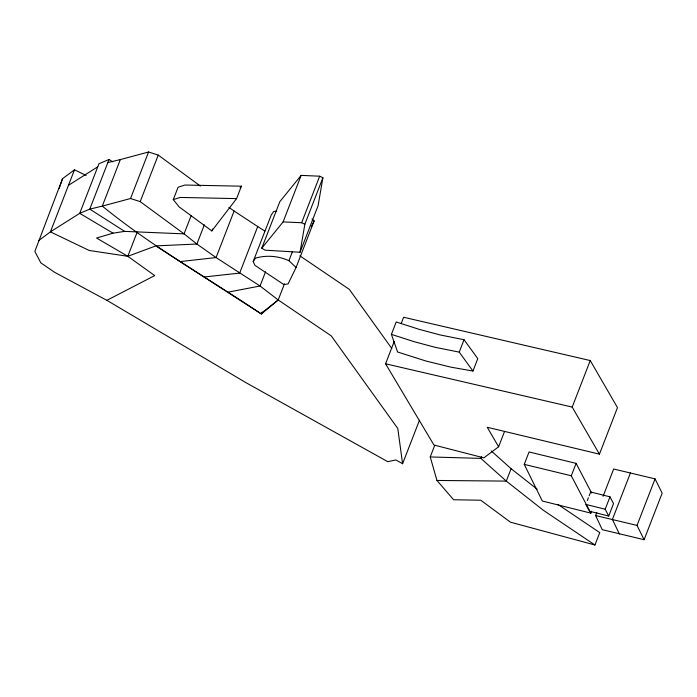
<?xml version="1.0" encoding="UTF-8"?>
<svg xmlns="http://www.w3.org/2000/svg" width="697" height="697" viewBox="0 0 697 697"><rect width="100%" height="100%" fill="white"/><g stroke="black" fill="none" stroke-linecap="round" stroke-linejoin="round"><path stroke-width="1.05" d="M300.032 252.262L304.85 224.26L322.903 177.726L319.679 176.21L301.156 175.374L279.837 201.651L261.784 248.184L265.06 250.171L300.032 252.262L318.085 205.728L322.903 177.726M86.114 175.4L74.474 169.824L62.495 178.72L34.85 251.399L40.818 262.856L54.558 272.266L106.859 300.337L246.215 382.819L387.793 461.693L395.852 459.942L402.587 463.74L419.463 420.239M59.245 188.39L62.495 178.72M74.474 169.824L50.411 231.866L38.431 240.761M112.705 161.843L109.028 159.5L89.774 209.135L79.711 213.343L50.411 231.866L89.199 250.467L127.812 256.296L154.708 275.594L106.859 300.337M200.37 186.047L158.254 155.091L148.583 151.99L120.346 159.569L102.293 206.103L89.774 209.135L124.658 231.378L184.078 233.87L196.894 244.028L216.061 257.568L260.051 286.005L278.199 299.963L331.258 335.884L397.795 428.498L402.587 463.74M284.472 283.784L278.199 299.963L260.922 313.633C207.845 278.094 151.911 246.581 102.293 206.103L130.539 198.523L148.583 151.99M191.144 215.661L184.078 233.87L140.202 201.625L158.254 155.091M124.658 231.378L113.053 233.173L96.561 238.043L127.812 256.296L137.222 232.014M173.283 199.63L178.092 187.223L184.975 185.027L241.397 186.195L236.588 198.61L211.81 230.916L179.146 206.922L173.283 199.63L180.157 197.434L236.588 198.61M204.352 224.809L196.894 244.028L156.189 245.875M211.81 230.916L212.55 229.008M228.886 207.34L234.114 211.034L216.061 257.568L180.262 261.575M234.114 211.034L257.716 226.56L239.672 273.093L204.238 276.979M311.977 218.902L314.129 220.932L296.086 267.465L288.096 283.897L283.914 284.594L254.954 265.357L253.185 261.523L271.238 214.99L273.572 211.583L276.726 211.008M261.784 248.184L283.104 221.907L301.156 175.374M265.54 271.839L260.051 286.005L227.867 292.2M127.812 256.296L155.875 245.884L261.349 314.025L262.133 312.003M283.104 221.907L301.635 222.744L319.679 176.21M296.086 267.465L288.906 260.687L292.444 251.582M391.409 334.368L396.227 321.962L418.932 329.272L440.077 334.935L464.045 339.718L477.785 358.633L472.967 371.039L450.854 367.145L425.98 361.02L397.595 352.002L391.409 334.368L414.123 341.678L435.268 347.341L459.227 352.124L472.967 371.039M504.497 431.591L498.608 446.768L483.866 457.851L433.926 445.008L385.563 363.79L394.197 341.53M401.263 323.321L403.615 317.257L590.246 360.549L617.481 407.614L599.437 454.148L487.229 427.261L498.608 446.768M459.227 352.124L464.045 339.718M557.888 504.41L599.76 532.604L594.95 545.01L510.448 522.175L480.738 500.211L453.634 499.766L436.958 480.46L430.232 456.944L434.675 445.488M594.95 545.01L543.277 510.221L506.292 481.104L480.878 458.391L481.618 456.483M491.246 450.95L511.101 468.698L506.292 481.104L436.958 480.46M591.561 511.215L590.821 513.123L542.31 501.012L524.249 464.368L529.067 451.961L576.114 463.366L591.631 493.049M599.437 454.148L572.193 407.083L590.246 360.549M590.821 513.123L571.296 475.772L576.114 463.366M587.31 500.585L588.425 497.719M589.165 495.811L590.272 492.945M603.071 496.325L613.665 469.011L655.067 478.883L662.15 493.171L644.098 539.705L602.243 529.668L595.621 515.545L596.798 512.513M609.988 496.83L613.526 503.626L608.716 516.033L605.179 509.237L609.988 496.83L590.647 491.995M630.454 472.906L612.402 519.439L619.363 533.919M644.098 539.705L637.014 525.416L655.067 478.883M311.315 226.725L314.129 220.932M253.185 261.523L255.529 258.117C266.585 254.91 278.452 255.965 288.906 260.687M240.099 187.902L241.397 186.195M261.349 314.025L278.199 299.963M68.463 185.332L97.763 166.81M109.028 159.5L98.965 163.708L79.711 213.343L113.053 233.173M107.826 162.601L120.346 159.569M430.232 456.944L480.878 458.391M385.563 363.79L572.193 407.083M595.621 515.545L637.014 525.416M524.249 464.368L571.296 475.772M605.179 509.237L585.828 504.401L589.531 511.249L608.716 516.033M130.539 198.523L140.202 201.625M301.635 222.744L304.85 224.26M257.716 226.56L264.808 231.047M299.858 255.825L349.302 289.351L391.766 348.448M511.101 468.698L537.16 489.207"/></g></svg>
